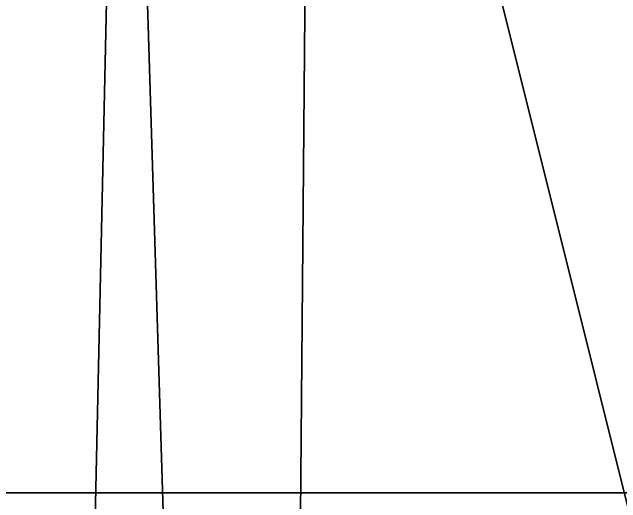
# Model space of a CAD drawing. Extents: x -4.7 to 4.7, y -4.7 to 4.7.
# Drawn here: x -0.0129 to 0.3944, y 0.7435 to 1.072 of the extents above; entities that cross this region are included whole.
import ezdxf

# ---------------------------------------------------------------- set-up
doc = ezdxf.new("R2010")
doc.units = 0

msp = doc.modelspace()

# ---------------------------------------------------------------- linework, layer by layer
for points in [[(0.187285, 1.589001, -1.687745), (1.184748, 2.0898, -1.687745), (1.077714, -1.97738, -1.687745)], [(-0.0644, 1.598703, -1.687745), (-0.008459, -1.599977, -1.687745), (-0.176815, -1.5902, -1.687745)], [(-0.0644, 1.598703, -1.687745), (0.061634, 1.598812, -1.687745), (-0.008459, -1.599977, -1.687745)], [(0.061634, 1.598812, -1.687745), (0.15999, -1.591981, -1.687745), (-0.008459, -1.599977, -1.687745)], [(0.061634, 1.598812, -1.687745), (0.187285, 1.589001, -1.687745), (0.15999, -1.591981, -1.687745)], [(0.187285, 1.589001, -1.687745), (1.077714, -1.97738, -1.687745), (0.15999, -1.591981, -1.687745)], [(0.750101, 1.298932, 12), (-0.750101, 1.298932, 12), (-1.298932, 0.750101, 12)], [(1.298932, 0.750101, 12), (0.750101, 1.298932, 12), (-1.298932, 0.750101, 12)], [(1.298932, 0.750101, 12), (-1.5, 0, 12), (1.5, 0, 12)], [(1.298932, 0.750101, 12), (-1.298932, 0.750101, 12), (-1.5, 0, 12)]]:
    msp.add_3dface(points)

doc.saveas('drawing.dxf')
